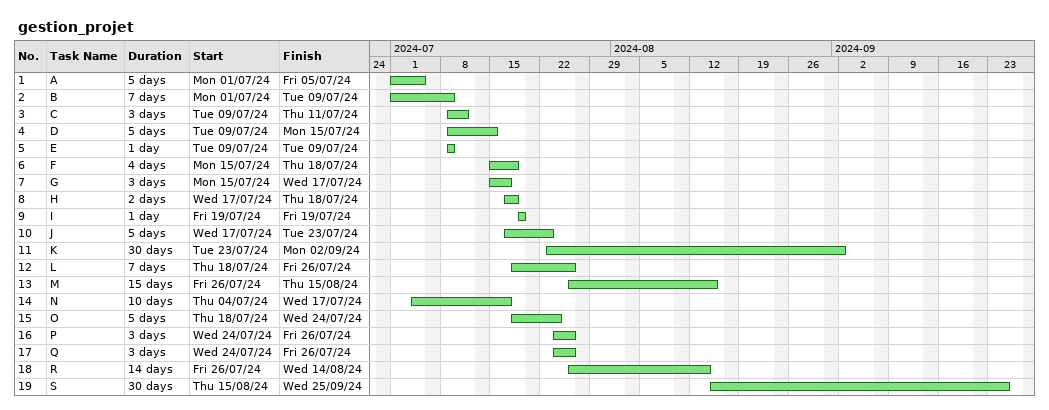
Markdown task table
gestion_projet

| ID | Task | Duration | Start | Finish |
|---|---|---|---|---|
| 1 | A | 5d | 2024-07-01 | 2024-07-05 |
| 2 | B | 7d | 2024-07-01 | 2024-07-09 |
| 3 | C | 3d | 2024-07-09 | 2024-07-11 |
| 4 | D | 5d | 2024-07-09 | 2024-07-15 |
| 5 | E | 1d | 2024-07-09 | 2024-07-09 |
| 6 | F | 4d | 2024-07-15 | 2024-07-18 |
| 7 | G | 3d | 2024-07-15 | 2024-07-17 |
| 8 | H | 2d | 2024-07-17 | 2024-07-18 |
| 9 | I | 1d | 2024-07-19 | 2024-07-19 |
| 10 | J | 5d | 2024-07-17 | 2024-07-23 |
| 11 | K | 30d | 2024-07-23 | 2024-09-02 |
| 12 | L | 7d | 2024-07-18 | 2024-07-26 |
| 13 | M | 15d | 2024-07-26 | 2024-08-15 |
| 14 | N | 10d | 2024-07-04 | 2024-07-17 |
| 15 | O | 5d | 2024-07-18 | 2024-07-24 |
| 16 | P | 3d | 2024-07-24 | 2024-07-26 |
| 17 | Q | 3d | 2024-07-24 | 2024-07-26 |
| 18 | R | 14d | 2024-07-26 | 2024-08-14 |
| 19 | S | 30d | 2024-08-15 | 2024-09-25 |
